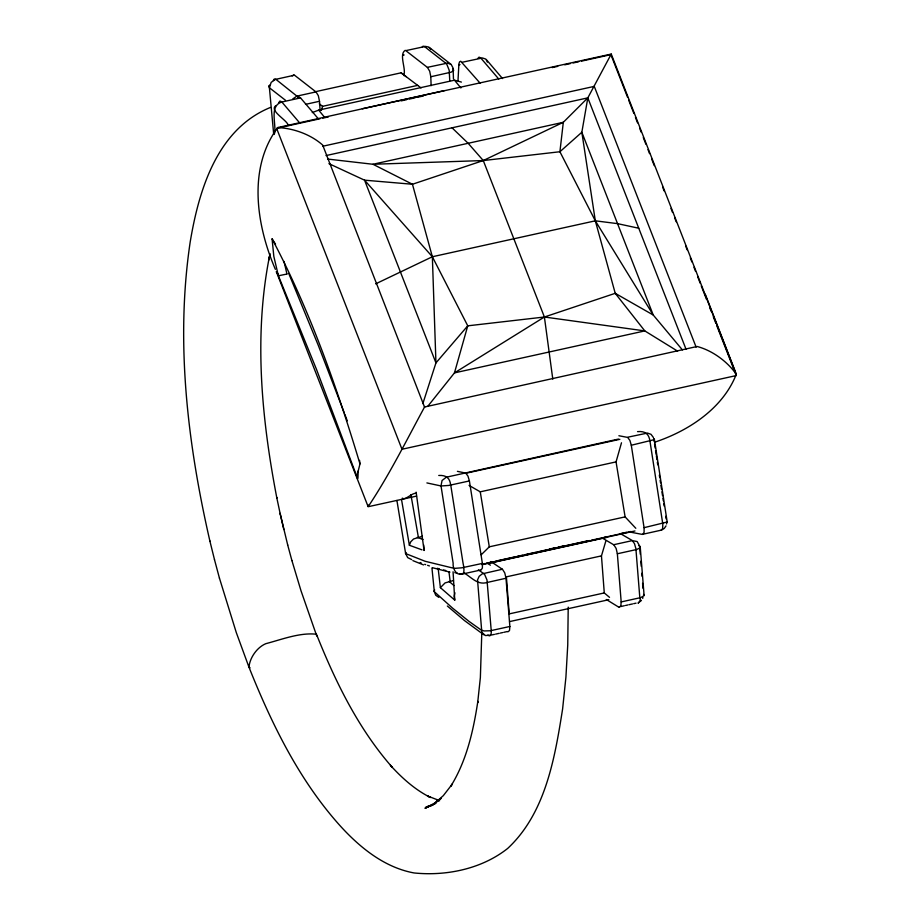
<?xml version="1.0" encoding="UTF-8"?>
<svg xmlns="http://www.w3.org/2000/svg" width="920" height="920" viewBox="0 0 920 920"><rect width="100%" height="100%" fill="white"/><g stroke="black" fill="none" stroke-linecap="round" stroke-linejoin="round"><path stroke-width="1.38" d="M502.331 569.261L482.322 573.816L479.171 576.299L477.526 579.933L481.815 632.293L480.366 677.591L477.675 702.719L477.836 701.385C473.374 730.768 466.647 760.656 450.811 786.197L452.284 784.081L443.302 795.662L433.4 804.379L440.91 798.502L433.4 804.379M640.274 547.481L644.115 595.643L640.745 597.597L621.184 601.933L620.827 605.981L619.206 607.292M274.24 134.446C277.219 125.971 268.364 105.869 281.877 102.005L300.541 97.899L318.343 118.806M434.022 591.157L434.7 589.961M403.696 75.543C406.617 69.276 398.521 54.521 405.237 50.312M705.26 294.216L736.322 374.198C722.994 408.353 688.746 430.813 655.005 442.094M736.322 374.198C727.087 361.353 712.448 350.543 697.13 346.483L424.511 407.019L322.69 145.084C310.799 134.481 293.63 128.294 277.771 127.57C247.457 168.061 256.507 225.641 275.367 269.33M457.999 80.753L458.896 63.882L459.574 61.858L460.713 61.249L480.102 83.145M316.756 635.996L301.012 590.789L291.893 560.498M421.969 549.849L409.377 545.261L410.711 541.846L413.563 538.993L422.406 536.268M367.873 504.631L367.919 506.126L276.299 271.618L278.277 274.539M666.54 523.963L667.046 521.651M405.455 553.242L406.168 552.552M270.123 253.724L268.628 260.095L269.399 256.76C253.632 336.478 261.625 418.922 276.862 498.088L276.702 497.341L280.197 513.82M359.559 460.379L359.973 463.875L358.018 471.856L357.638 478.584L316.468 369.311L278.334 275.609L273.815 256.323L272.09 238.901L275.551 244.168M357.489 472.788L357.604 478.492M635.812 528.287L625.106 516.879L616.055 461.886L621.494 442.784M609.523 597.344L604.279 592.94L601.461 555.875L605.762 541.316M423.66 544.962L424.074 550.493L416.139 492.177M273.332 80.511L274.309 79.005L275.712 79.201L298.528 97.416M321.367 110.388L322.586 106.329L417.657 85.376L421.038 87.94M278.783 102.58L279.933 101.05L281.589 101.706L299.678 122.912M422.866 403.581L435.942 362.905L432.354 256.749L412.447 184.253L372.968 164.266L327.554 159.045M453.065 571.757L454.744 600.116L440.392 587.65L445.073 582.912L453.468 580.52M357.615 472.385L358.363 470.764M642.999 597.632L642.678 598.391M477.871 58.42L479.044 57.155L480.619 57.833L498.755 79.028M422.061 47.357L423.016 46.195L424.281 46.402L446.637 63.905L449.178 70.184L449.776 80.753M268.812 86.181L269.284 87.665L285.522 100.314M665.999 525.884L664.286 528.413L661.721 530.047L642.229 534.393L630.763 532.208M292.146 75.923L293.928 74.853M297.62 97.968L298.873 96.887L300.541 97.899M454.928 592.79L454.147 596.286L454.744 600.116M587.558 98.348L611.248 54.061L362.33 108.755M610.903 54.648L611.248 54.061L735.482 372.404M424.511 407.019L424.822 406.513C406.674 439.967 388.953 475.697 368.103 506.724L416.553 496.11M268.939 85.951L270.02 84.985M427.834 406.26L454.468 372.876L544.398 317.009L615.227 293.319L653.234 315.008L682.398 349.899M640.056 547.837L636.674 549.504L617.355 553.771L621.184 601.933M292.779 98.923L296.838 96.14L315.974 91.908L294.492 75.187L275.321 79.43L271.158 82.386L269.411 87.779L273.642 133.618M641.435 600.3L640.78 600.978M667.069 522.042L644.069 527.678L644.103 532.3L642.758 534.382M654.293 439.633L631.304 445.245L644.069 527.678M481.183 554.806L489.302 546.825L625.106 516.879M640.515 601.22L639.871 601.714M275.563 105.846C269.169 110.952 288.167 120.727 288.19 125.545M603.543 538.062L605.831 536.636L606.935 537.349L488.094 563.546L487.002 562.833M435.861 802.447L425.178 808.139L435.942 803.321M639.181 602.151C635.409 605.279 642.056 600.875 639.837 597.919L635.893 548.711L634.501 543.674L632.351 540.649L637.157 541.547L639.619 545.974M375.659 283.854L432.354 256.749L595.32 220.823L617.538 223.64L638.756 228.24M270.468 107.433C217.005 129.179 198.8 190.21 190.164 242.19C175.34 341.815 187.553 443.578 209.909 541.132M425.178 808.139L434.654 803.896M481.114 570.02L482.39 568.008L482.436 563.776L469.407 480.941L448.764 485.449L441.025 485.967L453.134 563.178C452.64 568.134 455.745 575.598 461.886 574.16L480.562 570.043M286.948 274.033L278.599 275.758M312.271 112.573L318.699 110.124L454.503 80.189L461.391 82.087M431.606 805.276L426.006 806.978L432.745 805.218M661.02 530.299L662.641 528.62L662.814 524.112L649.957 441.14C648.968 434.171 645.495 430.893 637.548 431.629M277.771 127.57L444.383 90.597M450.65 485.07C449.972 478.319 446.476 475.007 438.748 475.456M402.971 55.177L404.144 54.958M314.41 91.931L401.085 72.818L417.657 85.376M430.836 49.22L428.593 47.023L425.511 46.391L405.8 50.634L427.328 67.355L447.557 63.089L451.133 64.423L453.008 67.827M462.242 62.249L482.425 57.96L485.806 59.075L487.404 62.1M458.804 64.883L459.977 64.618M305.509 104.362L319.504 101.28L318.32 95.668L316.031 91.942M431.123 85.698L430.801 76.751L451.225 72.139L453.64 70.507L453.1 68.632M319.976 118.772L276.609 128.34L401.982 449.259L736.276 375.567L716.944 326.094M322.77 118.162L328.359 116.932M401.097 100.889L406.686 99.659M409.492 99.038L415.081 97.807M417.875 97.198L423.476 95.956M552.161 67.597L557.75 66.355M564.742 64.814L570.342 63.583M573.137 62.962L578.737 61.732M581.532 61.122L609.5 54.947M322.644 146.268L594.262 86.388L696.13 347.15M326.002 155.583L587.822 97.865L686.056 349.301M618.389 439.093L446.303 477.204L442.06 480.504L440.979 485.955L426.891 482.919M465.531 473.34L619.861 439.311M416.357 493.281C411.976 492.534 405.03 500.997 402.281 498.145M469.062 485.403L480.251 491.832L616.055 461.886M482.379 563.408L461.863 567.801L454.273 568.387L425.109 561.269L405.628 553.575L396.911 500.468M549.907 548.964L555.507 547.722M558.302 547.112L563.891 545.882M481.953 564.155L484.759 563.534M487.565 562.913L493.178 561.683M495.983 561.062L514.222 557.037M517.028 556.416L522.64 555.185M525.447 554.564L588.582 540.649M620.851 533.531L626.462 532.3M484.311 563.845L514.717 557.14M516.039 556.853L535.877 552.483M537.188 552.184L557.025 547.814M558.348 547.526L568.916 545.192M570.239 544.904L578.174 543.156M579.496 542.869L590.077 540.534M591.399 540.235L611.225 535.865M612.547 535.578L631.051 531.495M482.022 564.684L634.949 530.978M601.461 555.875L506.402 576.84L509.208 613.893L604.279 592.94M431.94 567.916L434.332 591.709L452.582 608.143L469.016 621.38L481.275 630.096L484.081 630.947L490.36 630.752L509.864 626.474L506 578.243L487.358 582.429C477.986 585.223 472.822 578.588 464.209 572.941M509.565 621.598L608.821 599.713M490.958 635.145L485.461 635.559L481.873 632.419M492.119 634.892L494.454 634.374M495.627 634.121L499.123 633.351M500.296 633.086L502.63 632.569M503.803 632.316L507.311 631.545M619.712 606.763L618.539 607.016L606.326 599.506M620.885 606.51L624.381 605.728M625.554 605.475L627.888 604.957M629.05 604.705L632.557 603.934M633.731 603.669L636.065 603.163M449.167 581.44L453.974 585.568M411.677 559.59L407.698 557.623L405.628 553.575M618.895 435.746L627.198 437.322L647.519 433.067L651.015 434.32L653.338 437.414M507.921 631.821L509.496 630.568L509.875 626.589M439.162 800.595L436.839 800.124L439.622 800.687M653.648 438.426L654.304 439.242M465.29 473.018L457.412 471.339M459.505 573.654C466.555 576.863 463.197 564.489 462.909 562.292L450.731 484.955M454.813 572.642L457.148 573.148M449.903 572.148L432.584 567.743M443.589 569.986L445.763 570.526M437.264 568.307L439.334 568.87M439.058 800.423L427.524 795.995L430.514 797.502C415.012 789.785 401.971 777.998 390.39 765.279L392.368 767.441C358.34 728.755 335.409 681.755 316.445 634.225C299.77 632.385 282.118 639.4 265.811 643.678C256.829 647.484 249.872 657.765 248.94 667.103C271.688 724.005 299.184 780.413 340.561 826.263C360.249 847.837 384.629 867.548 414.069 872.953C446.43 876.242 481.804 868.905 507.644 848.47C545.709 812.992 554.841 757.861 562.615 708.918L565.915 677.2L567.743 645.046L568.215 607.143M438.851 597.402L435.746 595.263L434.332 591.709M427.593 565.328L429.433 565.938M423.027 539.511L417.335 537.384M423.545 564.914L412.861 560.625M424.718 564.305L425.661 564.65M420.244 562.534L421.107 562.902M328.923 163.645L364.55 180.17L412.447 184.253L483.276 160.552L563.316 122.302L587.822 97.865L581.842 132.261L595.32 220.823L615.227 293.319L644.817 330.912L677.568 351.129M250.067 667.839L248.94 667.103L236.29 632.557L219.431 578.105M620.655 533.761L632.408 540.592L613.64 544.732L602.025 537.889M638.687 545.606L639.63 546.181M627.762 437.552L629.889 440.416L631.293 445.211M465.853 473.248L467.969 476.111L469.395 480.895M502.343 569.261L490.9 561.534M478.354 569.871L484.495 574.137L487.002 580.014L491.222 630.58C491.522 633.627 490.854 637.594 487.784 635.087M643.563 594.4L644.184 595.297M483.874 634.811L464.542 620.62L447.35 606.027M488.094 563.546L490.383 565.202M319.274 103.822L322.586 106.329M401.085 72.818L406.099 76.647M639.848 546.33L640.343 547.147M429.295 47.449L450.673 64.078M453.111 68.736L453.468 78.982M613.904 544.916L616.135 548.447L617.355 553.771M502.596 569.457L504.758 572.907L505.988 578.082M427.432 67.447L429.686 71.208L430.813 76.739M452.019 127.799L468.142 143.278L483.276 160.552L544.398 317.009L552.793 379.12M486.519 59.811L502.55 78.568M454.503 80.189L460.885 87.963M318.699 110.124L324.162 116.794M272.09 238.901C309.891 310.247 336.743 386.733 359.973 463.875M288.753 273.481L318.216 345.184L344.322 412.965M611.42 55.982L627.624 97.428M628.659 100.107L633.891 113.482M635.456 117.495L637.548 122.843M639.63 128.19L641.206 132.204M643.287 137.551L645.897 144.233M647.99 149.58L649.554 153.594M651.647 158.941L654.258 165.634M662.619 187.024L664.182 191.038M670.979 208.414L672.543 212.428M674.636 217.775L676.2 221.789M685.607 245.858L687.171 249.872M690.31 257.899L691.874 261.901M693.967 267.26L695.531 271.262M697.624 276.609L700.235 283.302M701.281 285.97L706.502 299.345M709.63 307.372L711.206 311.385M713.287 316.733L715.909 323.414M344.816 414.253L347.254 420.785M287.695 544.973L291.916 560.613M286.913 273.884L284.038 261.43M214.475 559.601L219.454 578.208M287.718 545.066L280.071 513.303L283.82 529.495M209.829 540.822L214.509 559.705M410.895 494.638L418.347 537.153M401.522 499.491L409.377 545.261M480.251 491.832L489.302 546.825M653.763 438.943L654.166 441.623M667.172 521.812L654.407 439.426M659.341 475.111L659.744 477.687M660.134 480.263L660.537 482.839M660.939 485.415L661.537 489.279M661.94 491.843L662.538 495.707M662.94 498.284L663.331 500.859M663.734 503.435L664.136 506.011M665.735 516.316L666.137 518.891M654.568 444.199L655.167 448.063M655.557 450.639L656.155 454.503M656.351 455.791L656.949 459.655M657.351 462.231L657.742 464.807M448.983 571.884L450.144 581.256M438.207 568.939L440.392 587.65M639.871 549.194L640.274 554.208M640.826 561.234L641.228 566.248M641.792 573.275L642.033 576.276M642.585 583.303L642.988 588.317M320.079 110.181L319.516 101.28M563.316 122.302L559.912 151.742L595.32 220.823L653.234 315.008L581.842 132.261L559.912 151.742L483.276 160.552L372.968 164.266L563.316 122.302M467.751 325.829L454.468 372.876L644.817 330.912L544.398 317.009L467.751 325.829L435.942 362.905L364.55 180.17L432.354 256.749L467.751 325.829"/></g></svg>
